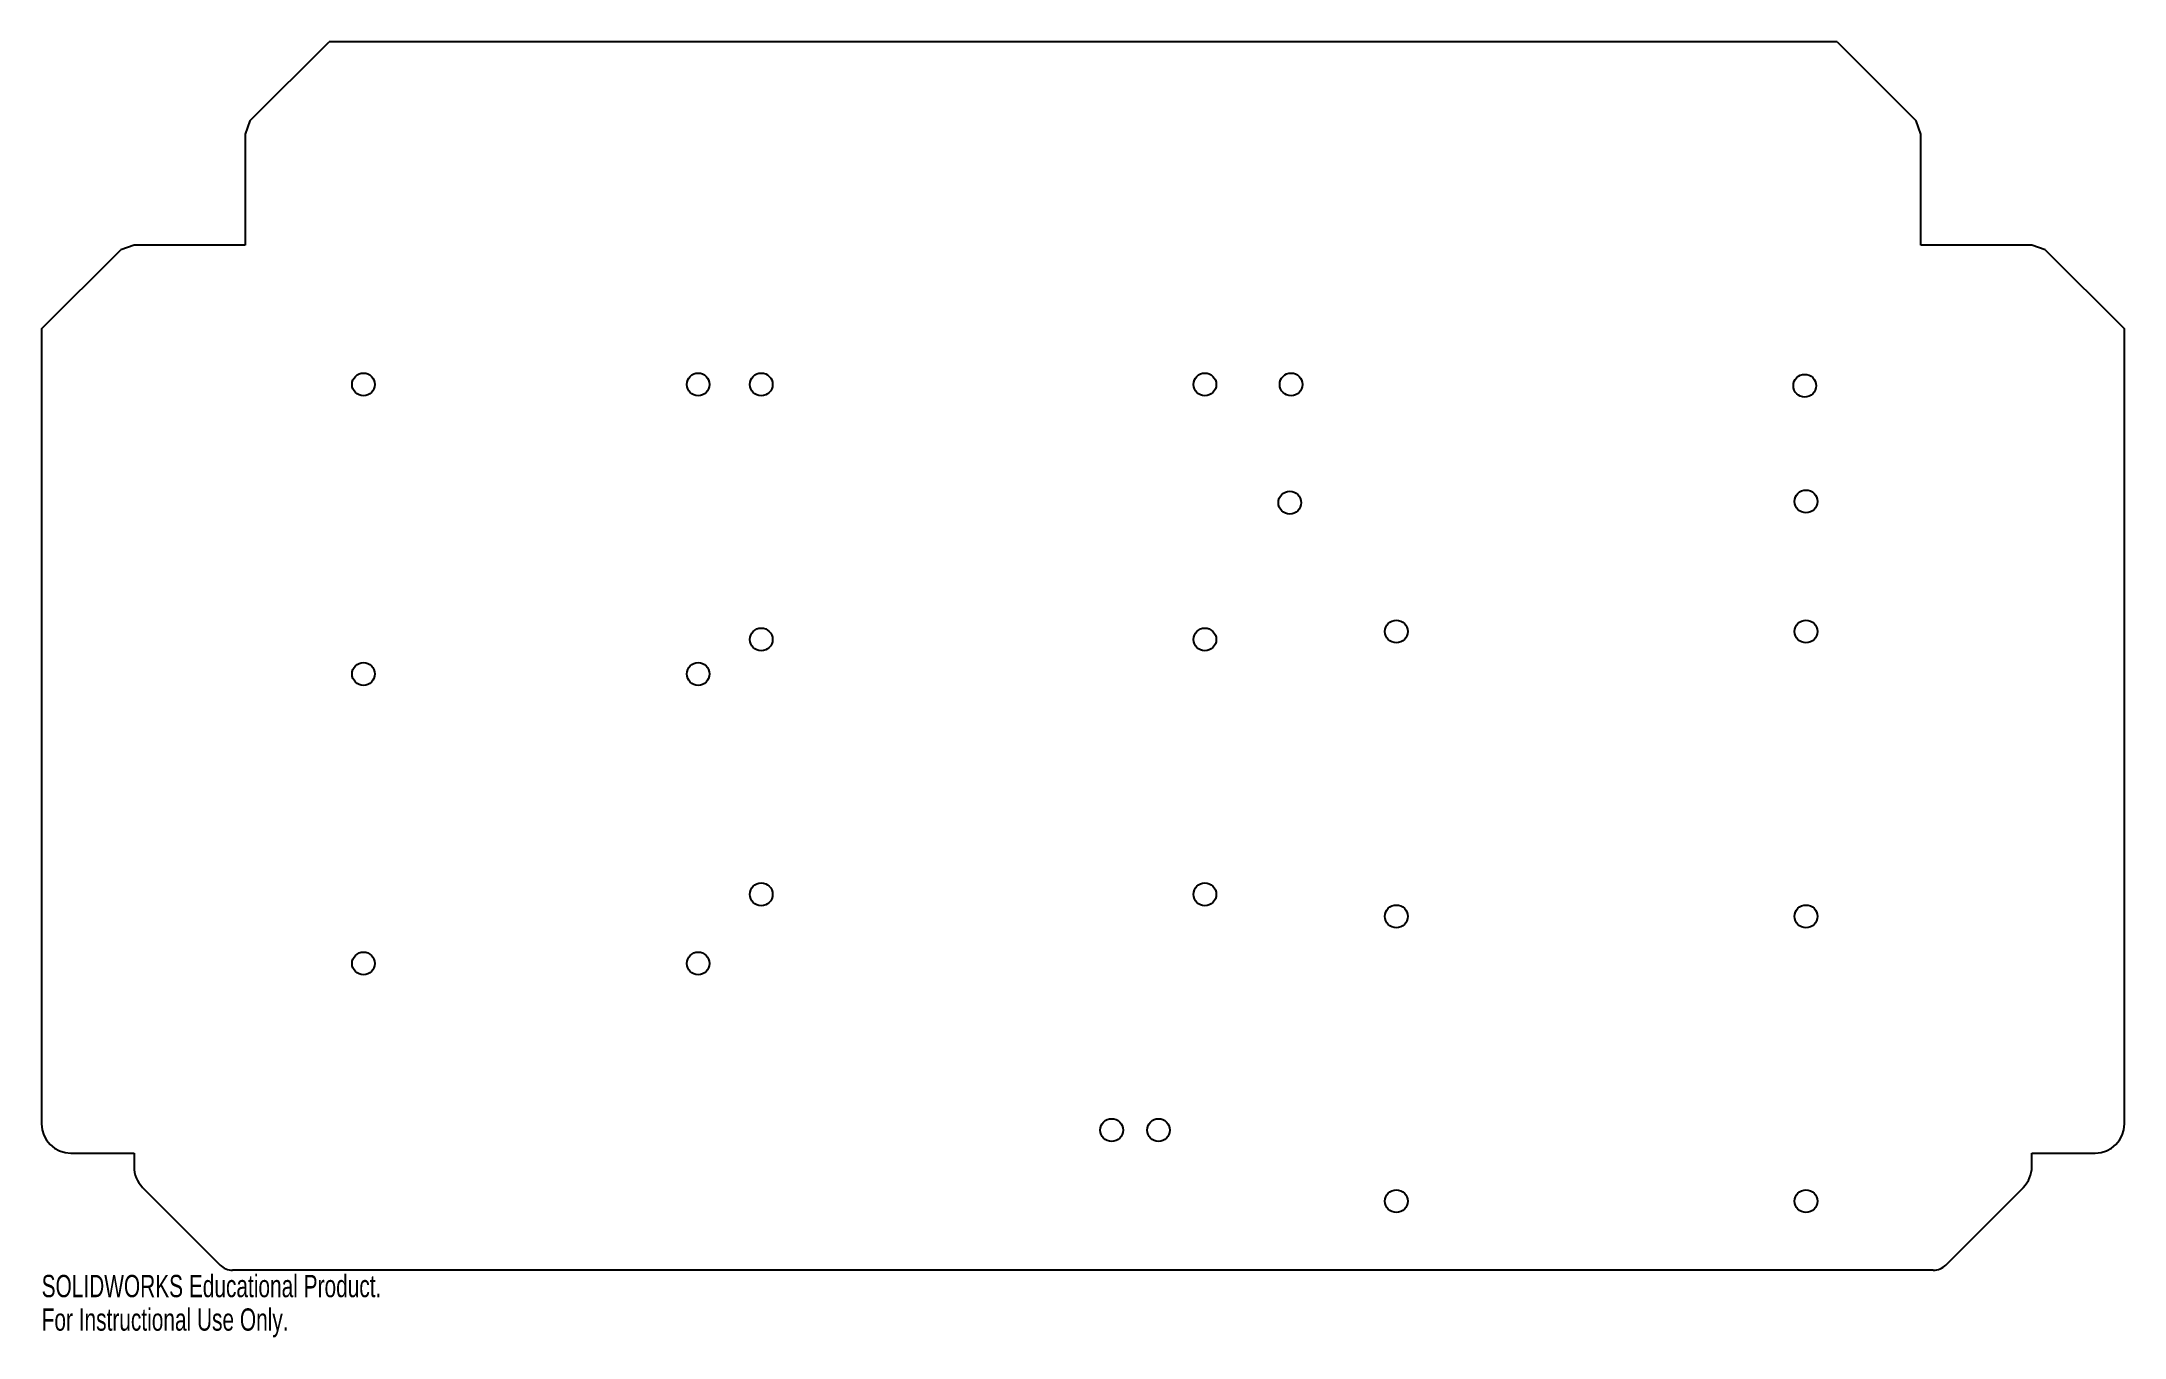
# Model space of a CAD drawing. Header units: inches. Extents: x -10 to 7.7, y -0.6 to 10.5.
import ezdxf

# ---------------------------------------------------------------- set-up
doc = ezdxf.new("R2010")
doc.units = ezdxf.units.IN
doc.header["$MEASUREMENT"] = 0
doc.styles.add('SLDTEXTSTYLE0', font='TXT', dxfattribs={"width": 0.7})

msp = doc.modelspace()

# ---------------------------------------------------------------- linework, layer by layer
at = {"color": 7, "linetype": 'Continuous', "lineweight": 25}
for p, q in [((-8.26, 9.816), (-7.584, 10.492)), ((5.293, 10.492), (-7.584, 10.492)), ((5.293, 10.492), (5.969, 9.816)), ((-8.26, 9.816), (-8.3, 9.703)), ((6.009, 9.703), (5.969, 9.816)), ((-8.3, 9.703), (-8.3, 8.755)), ((6.009, 8.755), (6.009, 9.703)), ((-10.038, 8.039), (-9.362, 8.715)), ((-9.249, 8.755), (-9.362, 8.715)), ((-8.3, 8.755), (-9.249, 8.755)), ((6.957, 8.755), (6.009, 8.755)), ((7.071, 8.715), (6.957, 8.755)), ((7.071, 8.715), (7.747, 8.039)), ((-10.038, 8.039), (-10.038, 1.25)), ((7.747, 1.25), (7.747, 8.039)), ((-9.788, 1), (-9.249, 1)), ((-9.249, 1), (-9.249, 0.884)), ((6.957, 1), (7.497, 1)), ((6.957, 0.884), (6.957, 1)), ((-9.176, 0.707), (-8.513, 0.044)), ((6.221, 0.044), (6.884, 0.707)), ((-8.409, 0), (-8.407, 0)), ((6.115, 0), (-8.407, 0)), ((6.115, 0), (6.117, 0))]:
    msp.add_line(p, q, dxfattribs=at)
for centre in [(-7.29, 7.565), (-4.432, 7.565), (-3.893, 7.565), (-0.105, 7.565), (0.631, 7.565), (5.017, 7.554), (0.62, 6.555), (5.028, 6.566), (1.53, 5.455), (5.028, 5.455), (-3.893, 5.387), (-0.105, 5.387), (-7.29, 5.092), (-4.432, 5.092), (-3.893, 3.21), (-0.105, 3.21), (1.53, 3.022), (5.028, 3.022), (-7.29, 2.62), (-4.432, 2.62), (-0.901, 1.197), (-0.501, 1.197), (1.53, 0.59), (5.028, 0.59)]:
    msp.add_circle(centre, 0.097, dxfattribs=at)
for centre, radius, start, end in [((-9.788, 1.25), 0.25, 180, 270), ((7.497, 1.25), 0.25, 270, 0), ((-8.999, 0.884), 0.25, 180, 225), ((6.707, 0.884), 0.25, 315, 0), ((-8.407, 0.15), 0.15, 225, 269.1856), ((6.115, 0.15), 0.15, 270.8144, 315)]:
    msp.add_arc(centre, radius, start, end, dxfattribs=at)

# ---------------------------------------------------------------- texts
at = {"color": 7, "linetype": 'Continuous', "char_height": 0.1903, "attachment_point": 1, "style": 'SLDTEXTSTYLE0'}
for s, insert in [('SOLIDWORKS Educational Product.', (-10.038, -0.04)), ('For Instructional Use Only.', (-10.038, -0.326))]:
    msp.add_mtext(s, dxfattribs=dict(at, insert=insert))

doc.saveas('drawing.dxf')
